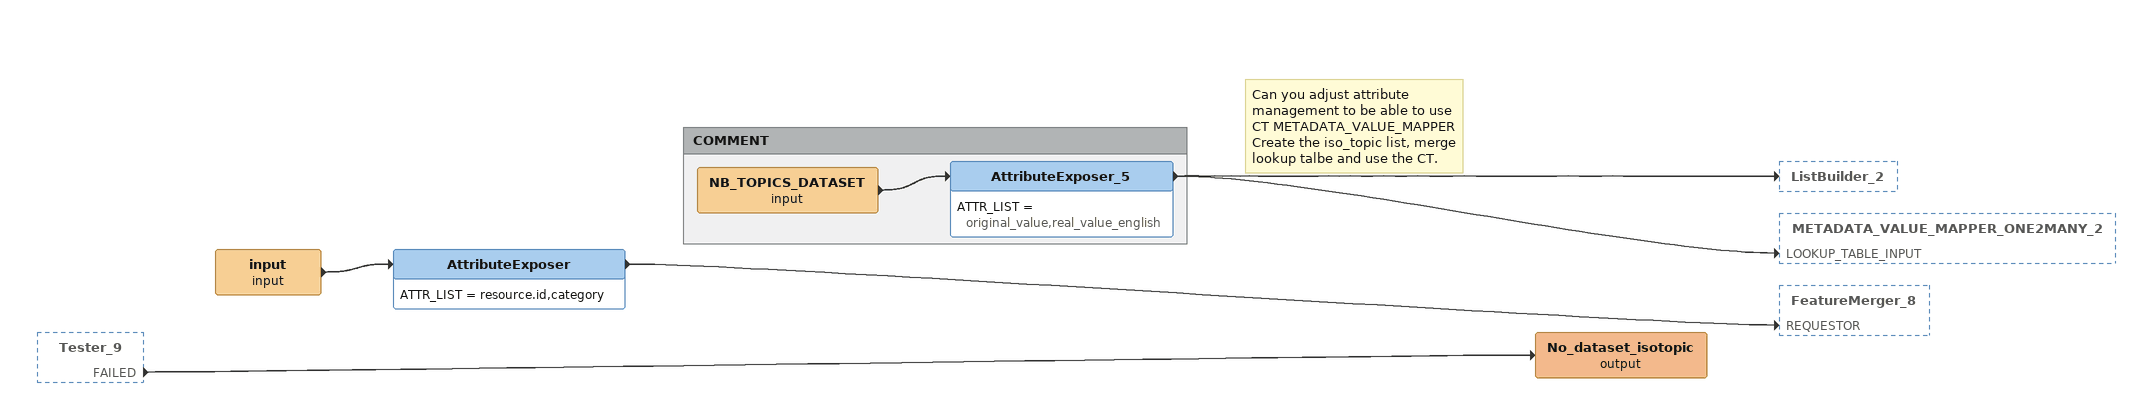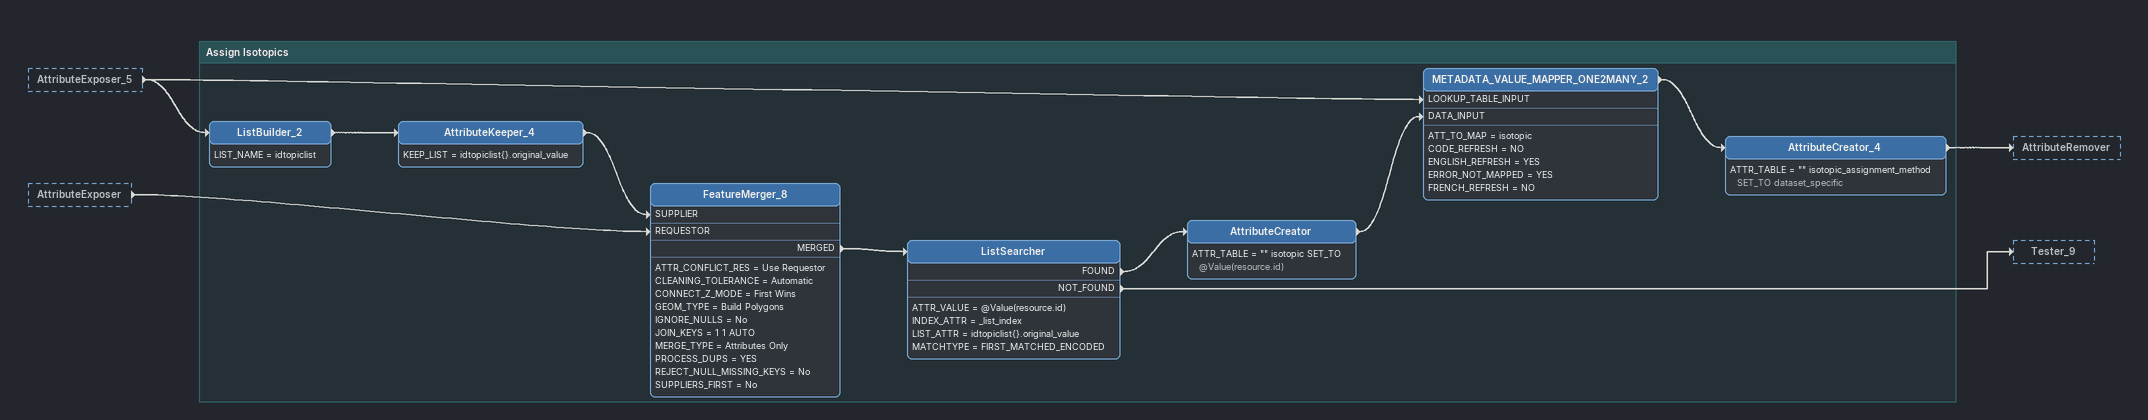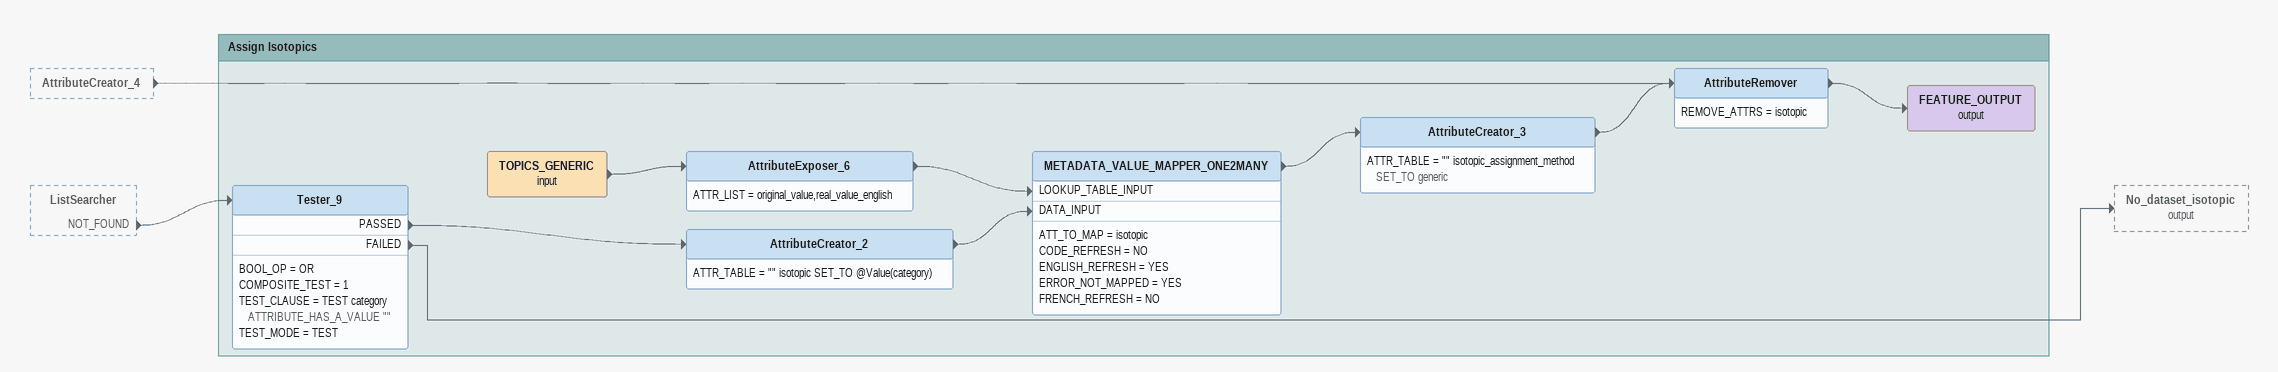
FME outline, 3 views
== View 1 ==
Tester_9 [outside]
    FAILED -> No_dataset_isotopic (output)
input (input)
    -> AttributeExposer
AttributeExposer
    ATTR_LIST = resource.id,category
    -> FeatureMerger_8 [REQUESTOR]
Note: Can you adjust attribute management to be able to use CT METADATA_VALUE_MAPPER / Create the iso_topic list, merge lookup talbe and use the CT.
No_dataset_isotopic (output)

Bookmark: COMMENT
NB_TOPICS_DATASET (input)
    -> AttributeExposer_5
AttributeExposer_5
    ATTR_LIST = original_value,real_value_english
    -> ListBuilder_2
    -> METADATA_VALUE_MAPPER_ONE2MANY_2 [LOOKUP_TABLE_INPUT]

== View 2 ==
AttributeExposer_5 [outside]
    -> ListBuilder_2
    -> METADATA_VALUE_MAPPER_ONE2MANY_2 [LOOKUP_TABLE_INPUT]
AttributeExposer [outside]
    -> FeatureMerger_8 [REQUESTOR]

Bookmark: Assign Isotopics
ListBuilder_2
    LIST_NAME = idtopiclist
    -> AttributeKeeper_4
AttributeKeeper_4
    KEEP_LIST = idtopiclist{}.original_value
    -> FeatureMerger_8 [SUPPLIER]
FeatureMerger_8
    ATTR_CONFLICT_RES = Use Requestor
    CLEANING_TOLERANCE = Automatic
    CONNECT_Z_MODE = First Wins
    GEOM_TYPE = Build Polygons
    IGNORE_NULLS = No
    JOIN_KEYS = 1 1 AUTO
    MERGE_TYPE = Attributes Only
    PROCESS_DUPS = YES
    REJECT_NULL_MISSING_KEYS = No
    SUPPLIERS_FIRST = No
    MERGED -> ListSearcher
ListSearcher
    ATTR_VALUE = @Value(resource.id)
    INDEX_ATTR = _list_index
    LIST_ATTR = idtopiclist{}.original_value
    MATCHTYPE = FIRST_MATCHED_ENCODED
    FOUND -> AttributeCreator
    NOT_FOUND -> Tester_9
AttributeCreator
    ATTR_TABLE = "" isotopic SET_TO @Value(resource.id)
    -> METADATA_VALUE_MAPPER_ONE2MANY_2 [DATA_INPUT]
METADATA_VALUE_MAPPER_ONE2MANY_2
    ATT_TO_MAP = isotopic
    CODE_REFRESH = NO
    ENGLISH_REFRESH = YES
    ERROR_NOT_MAPPED = YES
    FRENCH_REFRESH = NO
    -> AttributeCreator_4
AttributeCreator_4
    ATTR_TABLE = "" isotopic_assignment_method SET_TO dataset_specific
    -> AttributeRemover

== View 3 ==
AttributeCreator_4 [outside]
    -> AttributeRemover
ListSearcher [outside]
    NOT_FOUND -> Tester_9

Bookmark: Assign Isotopics
Tester_9
    BOOL_OP = OR
    COMPOSITE_TEST = 1
    TEST_CLAUSE = TEST category ATTRIBUTE_HAS_A_VALUE ""
    TEST_MODE = TEST
    PASSED -> AttributeCreator_2
    FAILED -> No_dataset_isotopic (output)
AttributeCreator_2
    ATTR_TABLE = "" isotopic SET_TO @Value(category)
    -> METADATA_VALUE_MAPPER_ONE2MANY [DATA_INPUT]
TOPICS_GENERIC (input)
    -> AttributeExposer_6
AttributeExposer_6
    ATTR_LIST = original_value,real_value_english
    -> METADATA_VALUE_MAPPER_ONE2MANY [LOOKUP_TABLE_INPUT]
METADATA_VALUE_MAPPER_ONE2MANY
    ATT_TO_MAP = isotopic
    CODE_REFRESH = NO
    ENGLISH_REFRESH = YES
    ERROR_NOT_MAPPED = YES
    FRENCH_REFRESH = NO
    -> AttributeCreator_3
AttributeCreator_3
    ATTR_TABLE = "" isotopic_assignment_method SET_TO generic
    -> AttributeRemover
AttributeRemover
    REMOVE_ATTRS = isotopic
    -> FEATURE_OUTPUT (output)
FEATURE_OUTPUT (output)
